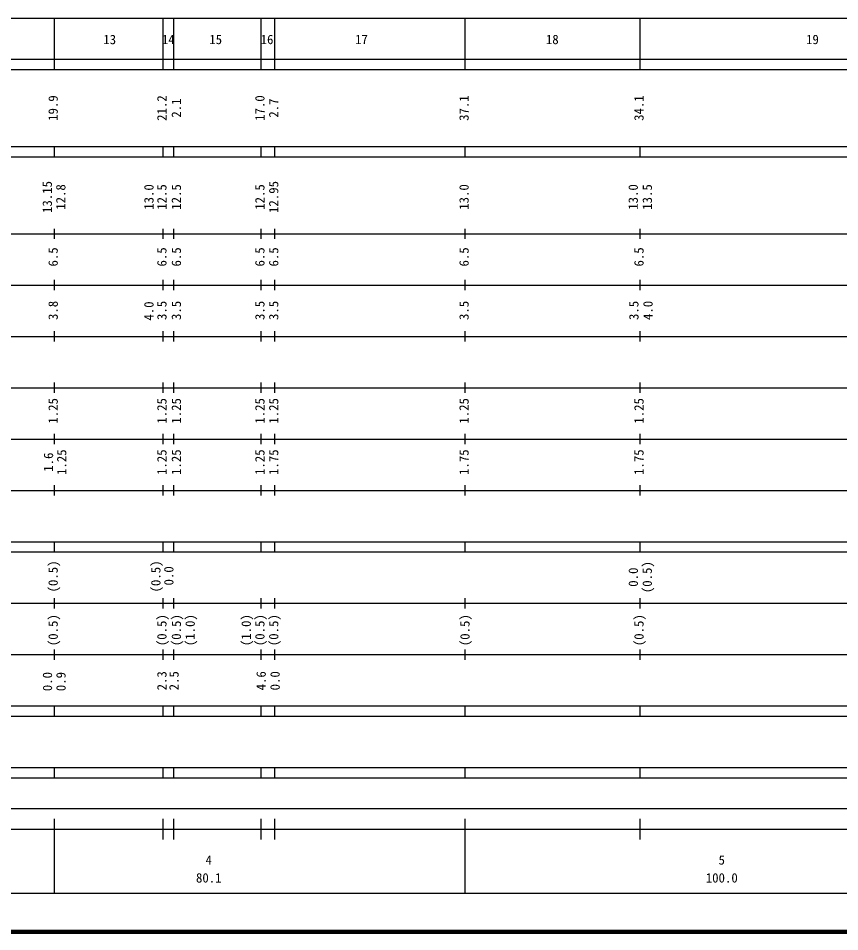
# Model space of a CAD drawing. Units: millimetres on the paper, enlarged 1000 times. Extents: x 40000 to 680000, y 20000 to 380000.
# Drawn here: x 280866 to 440996, y 20000 to 198000 of the extents above; entities that cross this region are included whole.
import ezdxf
from ezdxf.enums import TextEntityAlignment as Align

# ---------------------------------------------------------------- set-up
doc = ezdxf.new("R2010")
doc.units = ezdxf.units.MM
doc.header["$LTSCALE"] = 1000
doc.layers.add('M-TTL', color=2, linetype='Continuous', lineweight=140)
doc.layers.add('M-TTL-BAND', color=7, linetype='Continuous', lineweight=25)
doc.styles.add('ＭＳ ゴシック', font='')
doc.styles.get('ＭＳ ゴシック').set_extended_font_data('MS Gothic')

msp = doc.modelspace()

# ---------------------------------------------------------------- linework, layer by layer
at = {"layer": 'M-TTL'}
msp.add_line((40000, 20000), (680000, 20000), dxfattribs=at)
at = {"layer": 'M-TTL-BAND'}
for p, q in [((68000, 198000), (579000, 198000)), ((287900, 188000), (287900, 198000)), ((309100, 188000), (309100, 198000)), ((311200, 188000), (311200, 198000)), ((328200, 188000), (328200, 198000)), ((330900, 188000), (330900, 198000)), ((368000, 188000), (368000, 198000)), ((402100, 188000), (402100, 198000)), ((40000, 190000), (579000, 190000)), ((40000, 188000), (579000, 188000)), ((40000, 173000), (579000, 173000)), ((287900, 171000), (287900, 173000)), ((309100, 171000), (309100, 173000)), ((311200, 171000), (311200, 173000)), ((328200, 171000), (328200, 173000)), ((330900, 171000), (330900, 173000)), ((368000, 171000), (368000, 173000)), ((402100, 171000), (402100, 173000)), ((40000, 171000), (579000, 171000)), ((287900, 155000), (287900, 157000)), ((309100, 155000), (309100, 157000)), ((311200, 155000), (311200, 157000)), ((328200, 155000), (328200, 157000)), ((330900, 155000), (330900, 157000)), ((368000, 155000), (368000, 157000)), ((402100, 155000), (402100, 157000)), ((40000, 156000), (579000, 156000)), ((46000, 146000), (579000, 146000)), ((287900, 145000), (287900, 147000)), ((309100, 145000), (309100, 147000)), ((311200, 145000), (311200, 147000)), ((328200, 145000), (328200, 147000)), ((330900, 145000), (330900, 147000)), ((368000, 145000), (368000, 147000)), ((402100, 145000), (402100, 147000)), ((52000, 136000), (579000, 136000)), ((287900, 135000), (287900, 137000)), ((309100, 135000), (309100, 137000)), ((311200, 135000), (311200, 137000)), ((328200, 135000), (328200, 137000)), ((330900, 135000), (330900, 137000)), ((368000, 135000), (368000, 137000)), ((402100, 135000), (402100, 137000)), ((287900, 125000), (287900, 127000)), ((309100, 125000), (309100, 127000)), ((311200, 125000), (311200, 127000)), ((328200, 125000), (328200, 127000)), ((330900, 125000), (330900, 127000)), ((368000, 125000), (368000, 127000)), ((402100, 125000), (402100, 127000)), ((46000, 126000), (579000, 126000)), ((52000, 116000), (579000, 116000)), ((287900, 115000), (287900, 117000)), ((309100, 115000), (309100, 117000)), ((311200, 115000), (311200, 117000)), ((328200, 115000), (328200, 117000)), ((330900, 115000), (330900, 117000)), ((368000, 115000), (368000, 117000)), ((402100, 115000), (402100, 117000)), ((287900, 105000), (287900, 107000)), ((309100, 105000), (309100, 107000)), ((311200, 105000), (311200, 107000)), ((328200, 105000), (328200, 107000)), ((330900, 105000), (330900, 107000)), ((368000, 105000), (368000, 107000)), ((402100, 105000), (402100, 107000)), ((46000, 106000), (579000, 106000)), ((40000, 96000), (579000, 96000)), ((287900, 94000), (287900, 96000)), ((309100, 94000), (309100, 96000)), ((311200, 94000), (311200, 96000)), ((328200, 94000), (328200, 96000)), ((330900, 94000), (330900, 96000)), ((368000, 94000), (368000, 96000)), ((402100, 94000), (402100, 96000)), ((40000, 94000), (579000, 94000)), ((49000, 84000), (579000, 84000)), ((287900, 83000), (287900, 85000)), ((309100, 83000), (309100, 85000)), ((311200, 83000), (311200, 85000)), ((328200, 83000), (328200, 85000)), ((330900, 83000), (330900, 85000)), ((368000, 83000), (368000, 85000)), ((402100, 83000), (402100, 85000)), ((287900, 73000), (287900, 75000)), ((309100, 73000), (309100, 75000)), ((311200, 73000), (311200, 75000)), ((328200, 73000), (328200, 75000)), ((330900, 73000), (330900, 75000)), ((368000, 73000), (368000, 75000)), ((402100, 73000), (402100, 75000)), ((40000, 74000), (579000, 74000)), ((40000, 64000), (579000, 64000)), ((287900, 62000), (287900, 64000)), ((309100, 62000), (309100, 64000)), ((311200, 62000), (311200, 64000)), ((328200, 62000), (328200, 64000)), ((330900, 62000), (330900, 64000)), ((368000, 62000), (368000, 64000)), ((402100, 62000), (402100, 64000)), ((40000, 62000), (579000, 62000)), ((40000, 52000), (579000, 52000)), ((287900, 50000), (287900, 52000)), ((309100, 50000), (309100, 52000)), ((311200, 50000), (311200, 52000)), ((328200, 50000), (328200, 52000)), ((330900, 50000), (330900, 52000)), ((368000, 50000), (368000, 52000)), ((402100, 50000), (402100, 52000)), ((40000, 50000), (579000, 50000)), ((71000, 44000), (529338, 44000)), ((287900, 27500), (287900, 42000)), ((309100, 37996), (309100, 42000)), ((311200, 37996), (311200, 42000)), ((328200, 37996), (328200, 42000)), ((330900, 37996), (330900, 42000)), ((368000, 27500), (368000, 42000)), ((402100, 37996), (402100, 42000)), ((40000, 40000), (579000, 40000)), ((68000, 27500), (579000, 27500))]:
    msp.add_line(p, q, dxfattribs=at)

# ---------------------------------------------------------------- texts
at = {"layer": 'M-TTL-BAND', "style": 'ＭＳ ゴシック'}
for s, p in [('13', (298687, 192405)), ('14', (310113, 192405)), ('15', (319350, 192405)), ('16', (329361, 192405)), ('17', (347763, 192405)), ('18', (384964, 192405)), ('19', (435675, 192405)), ('4', (318000, 32523)), ('5', (418000, 32523)), ('80.1', (318000, 29033)), ('100.0', (418000, 29033))]:
    msp.add_text(s, height=1833, dxfattribs=at).set_placement(p, align=Align.BOTTOM_CENTER)
for s, p in [('19.9', (287650, 180500)), ('21.2', (308850, 180500)), ('2.1', (311669, 180500)), ('17.0', (327950, 180500)), ('2.7', (330650, 180500)), ('37.1', (367750, 180500)), ('34.1', (401850, 180500)), ('13.15', (286506, 163174)), ('12.8', (289144, 163174)), ('12.95', (330650, 163174)), ('13.0', (306318, 163174)), ('12.5', (308850, 163174)), ('12.5', (311669, 163174)), ('12.5', (327950, 163174)), ('13.0', (367750, 163174)), ('13.0', (400719, 163174)), ('13.5', (403476, 163174)), ('6.5', (287650, 151500)), ('6.5', (308850, 151500)), ('6.5', (311669, 151500)), ('6.5', (327950, 151500)), ('6.5', (330650, 151500)), ('6.5', (367750, 151500)), ('6.5', (401850, 151500)), ('3.8', (287650, 141070)), ('4.0', (306318, 140956)), ('3.5', (308850, 141070)), ('3.5', (311669, 141070)), ('3.5', (327950, 141070)), ('3.5', (330650, 141070)), ('3.5', (367750, 141070)), ('3.5', (400851, 141070)), ('4.0', (403609, 141070)), ('1.25', (287650, 121500)), ('1.25', (308850, 121500)), ('1.25', (311669, 121500)), ('1.25', (327950, 121500)), ('1.25', (330650, 121500)), ('1.25', (367750, 121500)), ('1.25', (401850, 121500)), ('1.6', (286746, 111500)), ('1.25', (289323, 111500)), ('1.25', (308850, 111500)), ('1.25', (311669, 111500)), ('1.25', (327950, 111500)), ('1.75', (330650, 111500)), ('1.75', (367750, 111500)), ('1.75', (401850, 111500)), ('(0.5)', (287650, 89233)), ('(0.5)', (307667, 89232)), ('0.0', (310199, 89346)), ('0.0', (400742, 89095)), ('(0.5)', (403459, 89095)), ('(0.5)', (287650, 78764)), ('(0.5)', (308850, 78764)), ('(0.5)', (311669, 78764)), ('(1.0)', (314357, 78764)), ('(1.0)', (325289, 78764)), ('(0.5)', (327950, 78764)), ('(0.5)', (330650, 78764)), ('(0.5)', (367930, 78764)), ('(0.5)', (401850, 78764)), ('0.0', (286544, 68745)), ('0.9', (289181, 68745)), ('2.3', (308850, 68902)), ('2.5', (311211, 68902)), ('4.6', (328197, 68902)), ('0.0', (330909, 68902))]:
    msp.add_text(s, height=1833, rotation=90, dxfattribs=at).set_placement(p, align=Align.MIDDLE_CENTER)

doc.saveas('drawing.dxf')
